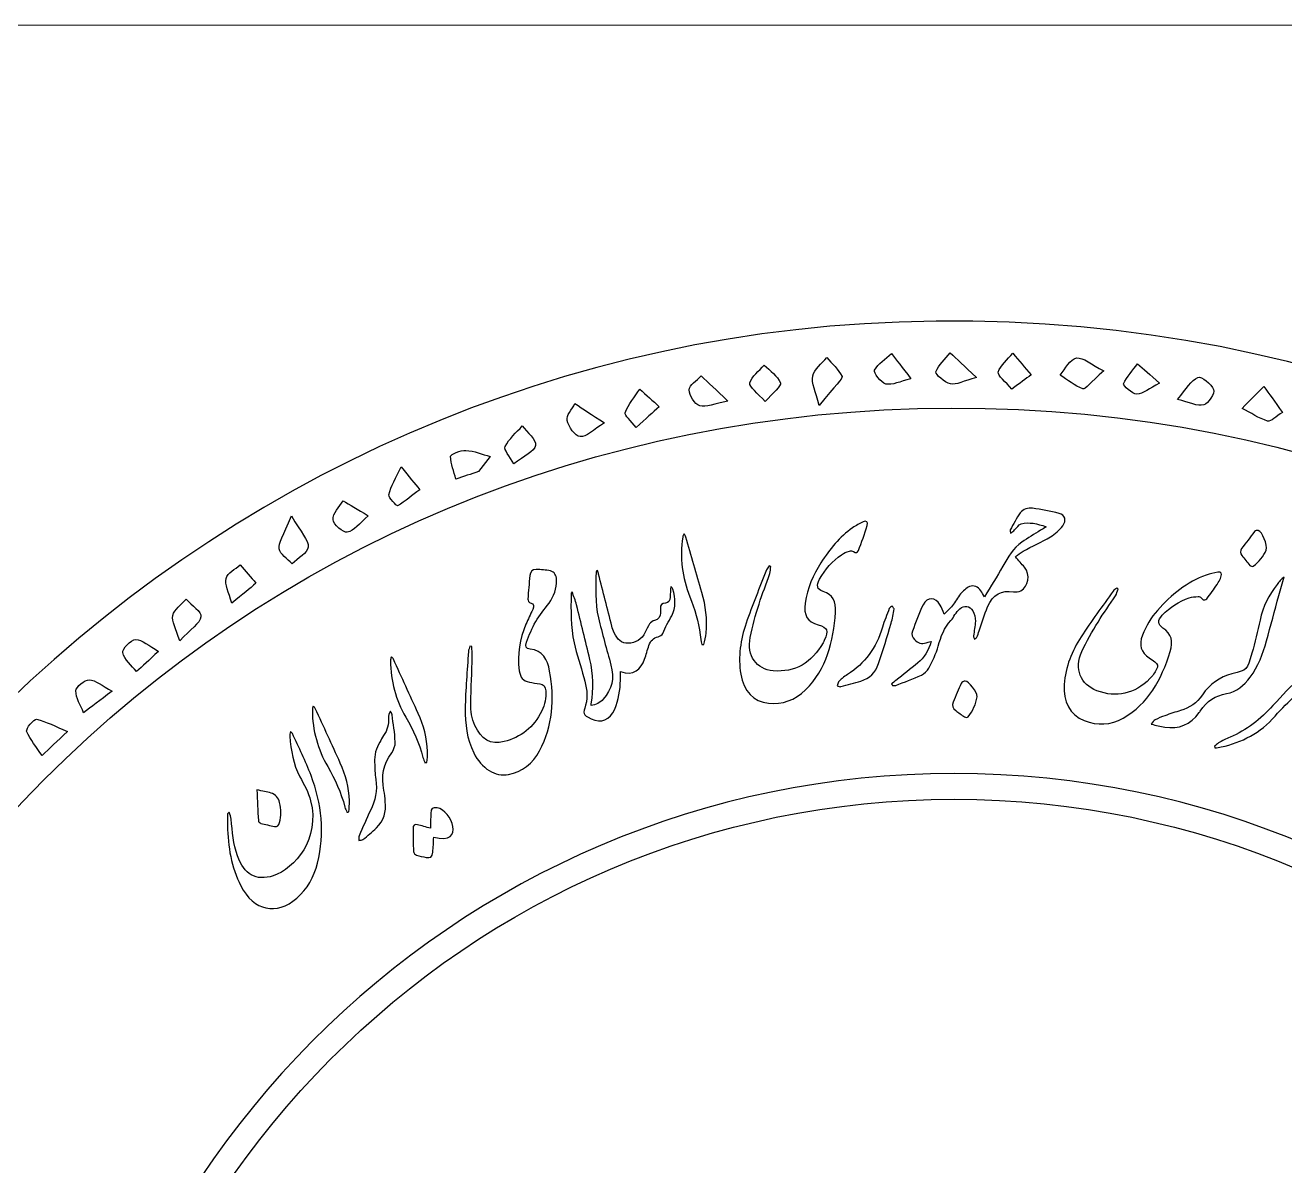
# Model space of a CAD drawing. Header units: millimetres. Extents: x -20 to 89, y -25 to 20.
# Drawn here: x 62.77 to 71.38, y 6.73 to 14.53 of the extents above; entities that cross this region are included whole.
import ezdxf

# ---------------------------------------------------------------- set-up
doc = ezdxf.new("R2010")
doc.units = ezdxf.units.MM
doc.header["$MEASUREMENT"] = 0
doc.layers.add('Layer 1', color=7, linetype='Continuous')

msp = doc.modelspace()

# ---------------------------------------------------------------- linework, layer by layer
at = {"layer": 'Layer 1', "color": 250, "lineweight": 18}
msp.add_open_spline([(52.3255, 14.5272), (52.3255, 14.5272), (85.9255, 14.5272), (85.9255, 14.5272), (87.5778, 14.5272), (88.9255, 13.1795), (88.9255, 11.5272), (88.9255, 11.5272), (88.9255, -22.0728), (88.9255, -22.0728), (88.9255, -23.7251), (87.5778, -25.0728), (85.9255, -25.0728), (85.9255, -25.0728), (52.3255, -25.0728), (52.3255, -25.0728), (50.6732, -25.0728), (49.3255, -23.7251), (49.3255, -22.0728), (49.3255, -22.0728), (49.3255, 11.5272), (49.3255, 11.5272), (49.3255, 13.1795), (50.6732, 14.5272), (52.3255, 14.5272)], degree=3, knots=[0, 0, 0, 0, 0.125, 0.125, 0.125, 0.25, 0.25, 0.25, 0.375, 0.375, 0.375, 0.5, 0.5, 0.5, 0.625, 0.625, 0.625, 0.75, 0.75, 0.75, 0.875, 0.875, 0.875, 1, 1, 1, 1], dxfattribs=at)
at = {"layer": 'Layer 1', "color": 242}
for points, knots in [([(69.1256, -6.1974), (63.9948, -6.2008), (59.8325, -2.0156), (59.7717, 3.0413), (59.7114, 8.0443), (63.6624, 12.3116), (68.7443, 12.497), (74.1646, 12.6946), (78.1503, 8.4661), (78.4488, 3.7832), (78.8016, -1.7555), (74.3837, -6.1916), (69.1256, -6.1974)], [0, 0, 0, 0, 0.25, 0.25, 0.25, 0.5, 0.5, 0.5, 0.75, 0.75, 0.75, 1, 1, 1, 1]), ([(68.1961, 11.927), (68.309, 12.0658), (68.3604, 12.1086), (68.3534, 12.1238), (68.3303, 12.1731), (68.2858, 12.2121), (68.2494, 12.2552), (68.2156, 12.2131), (68.1628, 12.1752), (68.153, 12.1283), (68.1425, 12.0793), (68.1737, 12.0214), (68.1961, 11.927)], [0, 0, 0, 0, 0.25, 0.25, 0.25, 0.5, 0.5, 0.5, 0.75, 0.75, 0.75, 1, 1, 1, 1]), ([(68.8247, 12.1088), (68.7632, 12.189), (68.7278, 12.2353), (68.6925, 12.2814), (68.6516, 12.2446), (68.6015, 12.2127), (68.5752, 12.1672), (68.5674, 12.1538), (68.6198, 12.0809), (68.6537, 12.0731), (68.6971, 12.063), (68.7493, 12.0906), (68.8247, 12.1088)], [0, 0, 0, 0, 0.25, 0.25, 0.25, 0.5, 0.5, 0.5, 0.75, 0.75, 0.75, 1, 1, 1, 1]), ([(69.2731, 12.1188), (69.1869, 12.199), (69.1395, 12.2431), (69.0929, 12.2868), (69.058, 12.2436), (69.0132, 12.2044), (68.9957, 12.1557), (68.9901, 12.1405), (69.0562, 12.0817), (69.0954, 12.0737), (69.1366, 12.0652), (69.1853, 12.0942), (69.2731, 12.1188)], [0, 0, 0, 0, 0.25, 0.25, 0.25, 0.5, 0.5, 0.5, 0.75, 0.75, 0.75, 1, 1, 1, 1]), ([(69.5153, 12.0378), (69.5713, 12.0792), (69.6093, 12.1077), (69.6477, 12.1364), (69.606, 12.185), (69.5639, 12.234), (69.5218, 12.283), (69.4867, 12.2405), (69.4362, 12.2027), (69.4225, 12.1547), (69.4156, 12.1304), (69.4743, 12.0871), (69.5153, 12.0378)], [0, 0, 0, 0, 0.25, 0.25, 0.25, 0.5, 0.5, 0.5, 0.75, 0.75, 0.75, 1, 1, 1, 1]), ([(70.144, 12.1635), (70.0596, 12.206), (70.0048, 12.2574), (69.9569, 12.2513), (69.9153, 12.2459), (69.8819, 12.1757), (69.8449, 12.1343), (69.8964, 12.1013), (69.9452, 12.0615), (70.0011, 12.0405), (70.0169, 12.0341), (70.0535, 12.0836), (70.144, 12.1635)], [0, 0, 0, 0, 0.25, 0.25, 0.25, 0.5, 0.5, 0.5, 0.75, 0.75, 0.75, 1, 1, 1, 1]), ([(67.8287, 11.9527), (67.8787, 12.0118), (67.9404, 12.0602), (67.9326, 12.0806), (67.9135, 12.1285), (67.8608, 12.163), (67.8219, 12.2031), (67.7867, 12.1625), (67.7335, 12.1265), (67.7231, 12.0806), (67.7167, 12.0533), (67.7782, 12.0109), (67.8287, 11.9527)], [0, 0, 0, 0, 0.25, 0.25, 0.25, 0.5, 0.5, 0.5, 0.75, 0.75, 0.75, 1, 1, 1, 1]), ([(70.5262, 12.0778), (70.4566, 12.1398), (70.4163, 12.176), (70.3757, 12.2119), (70.3422, 12.1666), (70.3025, 12.1243), (70.28, 12.0738), (70.2758, 12.0642), (70.3387, 12.003), (70.3694, 12.0041), (70.4131, 12.0053), (70.4558, 12.0421), (70.5262, 12.0778)], [0, 0, 0, 0, 0.25, 0.25, 0.25, 0.5, 0.5, 0.5, 0.75, 0.75, 0.75, 1, 1, 1, 1]), ([(67.5733, 11.9565), (67.4896, 12.0357), (67.4401, 12.0821), (67.3906, 12.1286), (67.3607, 12.0968), (67.3078, 12.0653), (67.3076, 12.0336), (67.3076, 11.9955), (67.3462, 11.9348), (67.3801, 11.9247), (67.4242, 11.9117), (67.4798, 11.9386), (67.5733, 11.9565)], [0, 0, 0, 0, 0.25, 0.25, 0.25, 0.5, 0.5, 0.5, 0.75, 0.75, 0.75, 1, 1, 1, 1]), ([(70.6481, 11.9672), (70.731, 11.9473), (70.7851, 11.9181), (70.8275, 11.9299), (70.8596, 11.9387), (70.9052, 12.0108), (70.8957, 12.0351), (70.8804, 12.0739), (70.8101, 12.1284), (70.7872, 12.1185), (70.7413, 12.099), (70.7115, 12.0411), (70.6481, 11.9672)], [0, 0, 0, 0, 0.25, 0.25, 0.25, 0.5, 0.5, 0.5, 0.75, 0.75, 0.75, 1, 1, 1, 1]), ([(66.9454, 11.7754), (67.0137, 11.8372), (67.0585, 11.8775), (67.1032, 11.9178), (67.0586, 11.9579), (67.0144, 11.9984), (66.9703, 12.0385), (66.9352, 11.9853), (66.8929, 11.9351), (66.8697, 11.8771), (66.863, 11.8595), (66.9101, 11.8211), (66.9454, 11.7754)], [0, 0, 0, 0, 0.25, 0.25, 0.25, 0.5, 0.5, 0.5, 0.75, 0.75, 0.75, 1, 1, 1, 1]), ([(71.3662, 11.879), (71.311, 11.9558), (71.2742, 12.0058), (71.2381, 12.0563), (71.1892, 12.0064), (71.1403, 11.9562), (71.0917, 11.9064), (71.1493, 11.8761), (71.2043, 11.8385), (71.2651, 11.8199), (71.2866, 11.8132), (71.3222, 11.8517), (71.3662, 11.879)], [0, 0, 0, 0, 0.25, 0.25, 0.25, 0.5, 0.5, 0.5, 0.75, 0.75, 0.75, 1, 1, 1, 1]), ([(69.1174, -5.5938), (73.9279, -5.6048), (77.8371, -1.7757), (77.8731, 3.0533), (77.9105, 8.03), (74.0444, 11.9236), (69.101, 11.9086), (64.1511, 11.8934), (60.4078, 8.0308), (60.364, 3.2393), (60.3175, -1.8027), (64.3616, -5.6145), (69.1174, -5.5938)], [0, 0, 0, 0, 0.25, 0.25, 0.25, 0.5, 0.5, 0.5, 0.75, 0.75, 0.75, 1, 1, 1, 1]), ([(66.7284, 11.8078), (66.6394, 11.8654), (66.5828, 11.902), (66.5263, 11.939), (66.507, 11.9), (66.4651, 11.8567), (66.473, 11.8242), (66.4832, 11.7805), (66.5278, 11.7171), (66.5631, 11.7132), (66.604, 11.709), (66.6509, 11.7603), (66.7284, 11.8078)], [0, 0, 0, 0, 0.25, 0.25, 0.25, 0.5, 0.5, 0.5, 0.75, 0.75, 0.75, 1, 1, 1, 1]), ([(66.1087, 11.5261), (66.1774, 11.5812), (66.2504, 11.6117), (66.2577, 11.6534), (66.264, 11.6919), (66.1997, 11.7421), (66.1664, 11.7873), (66.1256, 11.7406), (66.0763, 11.6989), (66.0485, 11.6456), (66.0383, 11.6261), (66.08, 11.5796), (66.1087, 11.5261)], [0, 0, 0, 0, 0.25, 0.25, 0.25, 0.5, 0.5, 0.5, 0.75, 0.75, 0.75, 1, 1, 1, 1]), ([(65.8678, 11.4748), (65.8678, 11.4748), (65.9474, 11.5773), (65.9474, 11.5773), (65.8916, 11.5924), (65.8366, 11.6159), (65.7805, 11.6192), (65.7449, 11.6217), (65.6764, 11.5937), (65.6764, 11.5786), (65.6758, 11.5266), (65.6985, 11.4745), (65.7127, 11.4223), (65.7646, 11.4397), (65.8161, 11.4574), (65.8678, 11.4748)], [0, 0, 0, 0, 0.2, 0.2, 0.2, 0.4, 0.4, 0.4, 0.6, 0.6, 0.6, 0.8, 0.8, 0.8, 1, 1, 1, 1]), ([(65.3369, 11.5066), (65.3014, 11.43), (65.2673, 11.3756), (65.2536, 11.3163), (65.2491, 11.2955), (65.3095, 11.2374), (65.3134, 11.2396), (65.3666, 11.2721), (65.4148, 11.3124), (65.4646, 11.3505), (65.4292, 11.3936), (65.3938, 11.4372), (65.3369, 11.5066)], [0, 0, 0, 0, 0.25, 0.25, 0.25, 0.5, 0.5, 0.5, 0.75, 0.75, 0.75, 1, 1, 1, 1]), ([(65.1128, 11.1721), (65.034, 11.2192), (64.9875, 11.2473), (64.9404, 11.2751), (64.9155, 11.2321), (64.8697, 11.1872), (64.8723, 11.1455), (64.8741, 11.1127), (64.9412, 11.0536), (64.9691, 11.0589), (65.0142, 11.0679), (65.0508, 11.1198), (65.1128, 11.1721)], [0, 0, 0, 0, 0.25, 0.25, 0.25, 0.5, 0.5, 0.5, 0.75, 0.75, 0.75, 1, 1, 1, 1]), ([(69.5392, 10.8925), (69.5619, 10.8662), (69.5824, 10.8436), (69.6015, 10.8196), (69.6425, 10.7686), (69.6303, 10.6899), (69.576, 10.6584), (69.5623, 10.6506), (69.5429, 10.6498), (69.527, 10.6523), (69.4434, 10.6651), (69.3863, 10.6351), (69.3494, 10.549), (69.3269, 10.4963), (69.3112, 10.4402), (69.2919, 10.3854), (69.2866, 10.3706), (69.2824, 10.3551), (69.2757, 10.341), (69.2733, 10.3353), (69.2659, 10.3325), (69.2606, 10.3286), (69.2577, 10.3357), (69.2521, 10.3431), (69.2528, 10.3498), (69.2566, 10.3837), (69.2654, 10.4172), (69.2657, 10.4507), (69.2656, 10.4747), (69.2596, 10.5022), (69.2483, 10.5223), (69.2291, 10.5568), (69.1871, 10.5613), (69.1586, 10.5355), (69.1462, 10.5242), (69.1361, 10.5097), (69.1259, 10.4956), (69.1163, 10.4825), (69.1101, 10.4656), (69.0988, 10.4546), (69.0509, 10.4076), (69.0305, 10.3461), (69.012, 10.2805), (68.9972, 10.228), (68.9726, 10.1781), (68.9477, 10.1301), (68.9371, 10.1097), (68.9164, 10.0909), (68.8966, 10.0817), (68.8391, 10.0555), (68.78, 10.0342), (68.7211, 10.0119), (68.7147, 10.0093), (68.7069, 10.0111), (68.6999, 10.0111), (68.6974, 10.0146), (68.695, 10.0182), (68.6921, 10.022), (68.7024, 10.0302), (68.7122, 10.0379), (68.7225, 10.0458), (68.7721, 10.0856), (68.8221, 10.1252), (68.8717, 10.1652), (68.9158, 10.2009), (68.945, 10.2487), (68.9626, 10.3129), (68.9485, 10.309), (68.9382, 10.3065), (68.9287, 10.3032), (68.8987, 10.2923), (68.8726, 10.3021), (68.8503, 10.3247), (68.8348, 10.3402), (68.8263, 10.3607), (68.835, 10.3832), (68.8585, 10.4436), (68.8796, 10.5057), (68.9088, 10.5629), (68.938, 10.6201), (68.9927, 10.6174), (69.0256, 10.5617), (69.0354, 10.5448), (69.0411, 10.5244), (69.0518, 10.499), (69.0722, 10.5194), (69.0929, 10.5368), (69.1099, 10.558), (69.1292, 10.5827), (69.1429, 10.6135), (69.1637, 10.6371), (69.1813, 10.6576), (69.2025, 10.6778), (69.226, 10.6873), (69.2549, 10.6998), (69.2831, 10.6864), (69.3034, 10.6582), (69.3111, 10.6469), (69.3182, 10.635), (69.3289, 10.618), (69.3713, 10.6894), (69.4153, 10.7562), (69.453, 10.8267), (69.4877, 10.8914), (69.5261, 10.9507), (69.5832, 10.9914), (69.6244, 11.0215), (69.6688, 11.0463), (69.7118, 11.0731), (69.7224, 11.0799), (69.7333, 11.0866), (69.7495, 11.0968), (69.6891, 11.1183), (69.6341, 11.1316), (69.5783, 11.1163), (69.5614, 11.1117), (69.5488, 11.0897), (69.5343, 11.0756), (69.5259, 11.0675), (69.5181, 11.059), (69.5068, 11.0529), (69.504, 11.0621), (69.5019, 11.0706), (69.5047, 11.0759), (69.5265, 11.1148), (69.5465, 11.1557), (69.5726, 11.1914), (69.5926, 11.2193), (69.6261, 11.2282), (69.6564, 11.2236), (69.7175, 11.215), (69.7782, 11.2038), (69.8379, 11.1881), (69.8798, 11.1769), (69.8912, 11.1405), (69.863, 11.1037), (69.8402, 11.0738), (69.8103, 11.0472), (69.7789, 11.0281), (69.7183, 10.9921), (69.6545, 10.9629), (69.5921, 10.9293), (69.5741, 10.9198), (69.5579, 10.9059), (69.5392, 10.8925)], [0, 0, 0, 0, 0.020833, 0.020833, 0.020833, 0.041667, 0.041667, 0.041667, 0.0625, 0.0625, 0.0625, 0.083333, 0.083333, 0.083333, 0.104167, 0.104167, 0.104167, 0.125, 0.125, 0.125, 0.145833, 0.145833, 0.145833, 0.166667, 0.166667, 0.166667, 0.1875, 0.1875, 0.1875, 0.208333, 0.208333, 0.208333, 0.229167, 0.229167, 0.229167, 0.25, 0.25, 0.25, 0.270833, 0.270833, 0.270833, 0.291667, 0.291667, 0.291667, 0.3125, 0.3125, 0.3125, 0.333333, 0.333333, 0.333333, 0.354167, 0.354167, 0.354167, 0.375, 0.375, 0.375, 0.395833, 0.395833, 0.395833, 0.416667, 0.416667, 0.416667, 0.4375, 0.4375, 0.4375, 0.458333, 0.458333, 0.458333, 0.479167, 0.479167, 0.479167, 0.5, 0.5, 0.5, 0.520833, 0.520833, 0.520833, 0.541667, 0.541667, 0.541667, 0.5625, 0.5625, 0.5625, 0.583333, 0.583333, 0.583333, 0.604167, 0.604167, 0.604167, 0.625, 0.625, 0.625, 0.645833, 0.645833, 0.645833, 0.666667, 0.666667, 0.666667, 0.6875, 0.6875, 0.6875, 0.708333, 0.708333, 0.708333, 0.729167, 0.729167, 0.729167, 0.75, 0.75, 0.75, 0.770833, 0.770833, 0.770833, 0.791667, 0.791667, 0.791667, 0.8125, 0.8125, 0.8125, 0.833333, 0.833333, 0.833333, 0.854167, 0.854167, 0.854167, 0.875, 0.875, 0.875, 0.895833, 0.895833, 0.895833, 0.916667, 0.916667, 0.916667, 0.9375, 0.9375, 0.9375, 0.958333, 0.958333, 0.958333, 0.979167, 0.979167, 0.979167, 1, 1, 1, 1]), ([(64.5872, 11.1715), (64.5324, 11.0327), (64.4965, 10.9861), (64.5032, 10.9466), (64.51, 10.9081), (64.5606, 10.8775), (64.5916, 10.8434), (64.6312, 10.8816), (64.6988, 10.917), (64.7019, 10.9579), (64.7056, 11.0048), (64.6526, 11.0566), (64.5872, 11.1715)], [0, 0, 0, 0, 0.25, 0.25, 0.25, 0.5, 0.5, 0.5, 0.75, 0.75, 0.75, 1, 1, 1, 1]), ([(67.8658, 10.8254), (67.864, 10.8092), (67.8647, 10.7916), (67.8595, 10.7764), (67.836, 10.7069), (67.8079, 10.6387), (67.7858, 10.5682), (67.763, 10.4933), (67.7398, 10.4178), (67.7256, 10.3402), (67.7018, 10.2131), (67.7669, 10.1211), (67.8833, 10.1115), (68.0319, 10.0987), (68.1453, 10.1653), (68.2245, 10.304), (68.227, 10.309), (68.2293, 10.3139), (68.2314, 10.3192), (68.2638, 10.3884), (68.2571, 10.4064), (68.19, 10.426), (68.1162, 10.4478), (68.09, 10.4905), (68.1016, 10.5748), (68.1151, 10.6774), (68.1566, 10.7668), (68.2096, 10.8501), (68.269, 10.9437), (68.3374, 11.0274), (68.4255, 11.0894), (68.4483, 11.1052), (68.4726, 11.1194), (68.4977, 11.1311), (68.5199, 11.1418), (68.5337, 11.1305), (68.5259, 11.1051), (68.5085, 11.0471), (68.4871, 10.9907), (68.466, 10.9342), (68.4596, 10.9177), (68.4473, 10.9151), (68.4321, 10.9271), (68.4251, 10.9324), (68.4124, 10.9334), (68.4036, 10.9305), (68.3852, 10.9242), (68.3662, 10.9168), (68.3499, 10.9054), (68.2883, 10.8622), (68.2379, 10.8064), (68.1996, 10.7379), (68.1757, 10.6955), (68.1818, 10.6676), (68.2238, 10.6547), (68.2922, 10.6336), (68.3138, 10.5857), (68.3091, 10.5124), (68.2957, 10.3091), (68.2463, 10.1238), (68.1044, 9.9821), (68.0319, 9.9096), (67.9462, 9.8802), (67.8496, 9.8895), (67.7489, 9.8988), (67.6786, 9.9735), (67.6608, 10.0884), (67.6414, 10.2087), (67.6589, 10.3252), (67.6975, 10.4367), (67.74, 10.5603), (67.7898, 10.6807), (67.8368, 10.8022), (67.8407, 10.812), (67.8488, 10.8202), (67.8552, 10.8293), (67.8587, 10.8279), (67.8622, 10.8269), (67.8658, 10.8254)], [0, 0, 0, 0, 0.038462, 0.038462, 0.038462, 0.076923, 0.076923, 0.076923, 0.115385, 0.115385, 0.115385, 0.153846, 0.153846, 0.153846, 0.192308, 0.192308, 0.192308, 0.230769, 0.230769, 0.230769, 0.269231, 0.269231, 0.269231, 0.307692, 0.307692, 0.307692, 0.346154, 0.346154, 0.346154, 0.384615, 0.384615, 0.384615, 0.423077, 0.423077, 0.423077, 0.461538, 0.461538, 0.461538, 0.5, 0.5, 0.5, 0.538462, 0.538462, 0.538462, 0.576923, 0.576923, 0.576923, 0.615385, 0.615385, 0.615385, 0.653846, 0.653846, 0.653846, 0.692308, 0.692308, 0.692308, 0.730769, 0.730769, 0.730769, 0.769231, 0.769231, 0.769231, 0.807692, 0.807692, 0.807692, 0.846154, 0.846154, 0.846154, 0.884615, 0.884615, 0.884615, 0.923077, 0.923077, 0.923077, 0.961538, 0.961538, 0.961538, 1, 1, 1, 1]), ([(67.3939, 10.2923), (67.39, 10.3141), (67.3854, 10.336), (67.3825, 10.3579), (67.3711, 10.4486), (67.3455, 10.5349), (67.3126, 10.6185), (67.2607, 10.7496), (67.2433, 10.885), (67.2638, 11.0262), (67.2648, 11.0336), (67.2684, 11.0403), (67.2739, 11.0474), (67.2804, 11.0403), (67.2835, 11.0333), (67.2856, 11.0258), (67.3218, 10.8997), (67.3581, 10.7731), (67.3946, 10.6468), (67.421, 10.5566), (67.4339, 10.4645), (67.4244, 10.37), (67.4217, 10.3435), (67.4136, 10.3174), (67.408, 10.2909), (67.4031, 10.2912), (67.3985, 10.2919), (67.3939, 10.2923)], [0, 0, 0, 0, 0.111111, 0.111111, 0.111111, 0.222222, 0.222222, 0.222222, 0.333333, 0.333333, 0.333333, 0.444444, 0.444444, 0.444444, 0.555556, 0.555556, 0.555556, 0.666667, 0.666667, 0.666667, 0.777778, 0.777778, 0.777778, 0.888889, 0.888889, 0.888889, 1, 1, 1, 1]), ([(71.2554, 10.936), (71.2356, 10.8964), (71.2057, 10.8569), (71.1667, 10.8268), (71.1621, 10.8236), (71.1483, 10.8271), (71.1434, 10.8328), (71.1239, 10.8542), (71.1066, 10.8775), (71.0885, 10.9004), (71.0769, 10.9155), (71.0769, 10.932), (71.0873, 10.9473), (71.1166, 10.9868), (71.1455, 11.0257), (71.176, 11.0638), (71.181, 11.0698), (71.1933, 11.0738), (71.2004, 11.0717), (71.2279, 11.0625), (71.2659, 10.9741), (71.2554, 10.936)], [0, 0, 0, 0, 0.142857, 0.142857, 0.142857, 0.285714, 0.285714, 0.285714, 0.428571, 0.428571, 0.428571, 0.571429, 0.571429, 0.571429, 0.714286, 0.714286, 0.714286, 0.857143, 0.857143, 0.857143, 1, 1, 1, 1]), ([(64.1794, 10.5731), (64.2573, 10.6374), (64.301, 10.6738), (64.3446, 10.7103), (64.3089, 10.7521), (64.2732, 10.7945), (64.2375, 10.8367), (64.203, 10.8059), (64.1491, 10.7804), (64.1396, 10.7437), (64.1291, 10.7021), (64.1592, 10.6507), (64.1794, 10.5731)], [0, 0, 0, 0, 0.25, 0.25, 0.25, 0.5, 0.5, 0.5, 0.75, 0.75, 0.75, 1, 1, 1, 1]), ([(65.8202, 10.2783), (65.8217, 10.2557), (65.8253, 10.2331), (65.8246, 10.2105), (65.8216, 10.1029), (65.8162, 9.9953), (65.8143, 9.8874), (65.8137, 9.8362), (65.8211, 9.7858), (65.842, 9.7386), (65.8849, 9.6423), (65.9492, 9.6033), (66.0431, 9.6274), (66.1552, 9.6563), (66.245, 9.7224), (66.2998, 9.8382), (66.3199, 9.881), (66.3314, 9.9258), (66.3267, 9.9748), (66.3238, 10.0027), (66.3132, 10.0207), (66.286, 10.0234), (66.2621, 10.0259), (66.2384, 10.0293), (66.2151, 10.0342), (66.1717, 10.0433), (66.1526, 10.0638), (66.1454, 10.1124), (66.1294, 10.2238), (66.15, 10.3291), (66.1911, 10.43), (66.2048, 10.4646), (66.2227, 10.4971), (66.2374, 10.5309), (66.2466, 10.5514), (66.2519, 10.5708), (66.2207, 10.5758), (66.214, 10.5768), (66.2038, 10.593), (66.2045, 10.6019), (66.2076, 10.6555), (66.2128, 10.7091), (66.2187, 10.7624), (66.2214, 10.7888), (66.2352, 10.8068), (66.2613, 10.8052), (66.2941, 10.8027), (66.3272, 10.8017), (66.3597, 10.7948), (66.3865, 10.7888), (66.4, 10.7648), (66.4004, 10.7337), (66.4013, 10.6734), (66.3834, 10.6205), (66.3491, 10.5742), (66.3189, 10.5326), (66.2841, 10.4933), (66.2581, 10.4485), (66.2324, 10.4043), (66.2135, 10.3553), (66.1952, 10.3068), (66.1839, 10.2765), (66.1906, 10.2624), (66.2206, 10.2597), (66.3061, 10.2516), (66.339, 10.1897), (66.3536, 10.1085), (66.3878, 9.9188), (66.3751, 9.735), (66.2852, 9.5651), (66.2377, 9.4754), (66.1661, 9.421), (66.0731, 9.4025), (65.981, 9.3836), (65.8878, 9.4441), (65.8347, 9.5505), (65.7872, 9.6457), (65.7747, 9.749), (65.7759, 9.8531), (65.7778, 9.9832), (65.7895, 10.1135), (65.7978, 10.2433), (65.7985, 10.256), (65.8047, 10.2677), (65.8082, 10.2797), (65.8082, 10.2797), (65.8202, 10.2783), (65.8202, 10.2783)], [0, 0, 0, 0, 0.034483, 0.034483, 0.034483, 0.068966, 0.068966, 0.068966, 0.103448, 0.103448, 0.103448, 0.137931, 0.137931, 0.137931, 0.172414, 0.172414, 0.172414, 0.206897, 0.206897, 0.206897, 0.241379, 0.241379, 0.241379, 0.275862, 0.275862, 0.275862, 0.310345, 0.310345, 0.310345, 0.344828, 0.344828, 0.344828, 0.37931, 0.37931, 0.37931, 0.413793, 0.413793, 0.413793, 0.448276, 0.448276, 0.448276, 0.482759, 0.482759, 0.482759, 0.517241, 0.517241, 0.517241, 0.551724, 0.551724, 0.551724, 0.586207, 0.586207, 0.586207, 0.62069, 0.62069, 0.62069, 0.655172, 0.655172, 0.655172, 0.689655, 0.689655, 0.689655, 0.724138, 0.724138, 0.724138, 0.758621, 0.758621, 0.758621, 0.793103, 0.793103, 0.793103, 0.827586, 0.827586, 0.827586, 0.862069, 0.862069, 0.862069, 0.896552, 0.896552, 0.896552, 0.931034, 0.931034, 0.931034, 0.965517, 0.965517, 0.965517, 1, 1, 1, 1]), ([(66.508, 10.6516), (66.5176, 10.6221), (66.5296, 10.5928), (66.5371, 10.5621), (66.5684, 10.4379), (66.5993, 10.3138), (66.6285, 10.1891), (66.652, 10.0889), (66.6575, 9.9873), (66.6369, 9.8857), (66.6362, 9.8828), (66.6372, 9.88), (66.6376, 9.8747), (66.6704, 9.8786), (66.6981, 9.8925), (66.7207, 9.9179), (66.7792, 9.9837), (66.797, 10.0609), (66.7729, 10.1501), (66.7438, 10.2581), (66.7131, 10.3655), (66.6875, 10.4749), (66.663, 10.5775), (66.6674, 10.6829), (66.6721, 10.7881), (66.6725, 10.7909), (66.6732, 10.7934), (66.6802, 10.7973), (66.683, 10.7889), (66.6863, 10.7804), (66.6888, 10.7716), (66.7186, 10.6531), (66.7485, 10.5346), (66.7792, 10.4162), (66.7826, 10.4007), (66.789, 10.3859), (66.7953, 10.3717), (66.8152, 10.3276), (66.8456, 10.2974), (66.8915, 10.2996), (66.9412, 10.3022), (66.9824, 10.3248), (67.0077, 10.3753), (67.0169, 10.3944), (67.025, 10.4148), (67.0369, 10.4318), (67.045, 10.4432), (67.0587, 10.4537), (67.0714, 10.4566), (67.0986, 10.463), (67.1109, 10.4796), (67.1112, 10.5092), (67.1112, 10.518), (67.1122, 10.5265), (67.1115, 10.535), (67.1104, 10.5618), (67.1195, 10.5759), (67.1456, 10.5749), (67.1692, 10.5742), (67.1752, 10.5936), (67.177, 10.6145), (67.1786, 10.6384), (67.179, 10.6628), (67.1833, 10.6881), (67.1902, 10.6825), (67.1949, 10.6765), (67.197, 10.6698), (67.2154, 10.6078), (67.218, 10.544), (67.1885, 10.4882), (67.1674, 10.4483), (67.1432, 10.4108), (67.1273, 10.3674), (67.1235, 10.3568), (67.1073, 10.3477), (67.0953, 10.3445), (67.0642, 10.3366), (67.0431, 10.3179), (67.0326, 10.2847), (67.0232, 10.2533), (67.0129, 10.2222), (67.0028, 10.1908), (66.9814, 10.1262), (66.924, 10.07), (66.8385, 10.1066), (66.8386, 10.0864), (66.8386, 10.067), (66.838, 10.048), (66.8363, 9.9789), (66.8255, 9.9124), (66.7984, 9.85), (66.7655, 9.7733), (66.708, 9.7517), (66.6374, 9.7837), (66.5759, 9.8118), (66.5823, 9.8196), (66.5995, 9.8757), (66.6198, 9.9406), (66.6041, 10.003), (66.5874, 10.0651), (66.5662, 10.1448), (66.5392, 10.2231), (66.5207, 10.3039), (66.4955, 10.4128), (66.4994, 10.5253), (66.4999, 10.6368), (66.4999, 10.6414), (66.5017, 10.6456), (66.508, 10.6516)], [0, 0, 0, 0, 0.027778, 0.027778, 0.027778, 0.055556, 0.055556, 0.055556, 0.083333, 0.083333, 0.083333, 0.111111, 0.111111, 0.111111, 0.138889, 0.138889, 0.138889, 0.166667, 0.166667, 0.166667, 0.194444, 0.194444, 0.194444, 0.222222, 0.222222, 0.222222, 0.25, 0.25, 0.25, 0.277778, 0.277778, 0.277778, 0.305556, 0.305556, 0.305556, 0.333333, 0.333333, 0.333333, 0.361111, 0.361111, 0.361111, 0.388889, 0.388889, 0.388889, 0.416667, 0.416667, 0.416667, 0.444444, 0.444444, 0.444444, 0.472222, 0.472222, 0.472222, 0.5, 0.5, 0.5, 0.527778, 0.527778, 0.527778, 0.555556, 0.555556, 0.555556, 0.583333, 0.583333, 0.583333, 0.611111, 0.611111, 0.611111, 0.638889, 0.638889, 0.638889, 0.666667, 0.666667, 0.666667, 0.694444, 0.694444, 0.694444, 0.722222, 0.722222, 0.722222, 0.75, 0.75, 0.75, 0.777778, 0.777778, 0.777778, 0.805556, 0.805556, 0.805556, 0.833333, 0.833333, 0.833333, 0.861111, 0.861111, 0.861111, 0.888889, 0.888889, 0.888889, 0.916667, 0.916667, 0.916667, 0.944444, 0.944444, 0.944444, 0.972222, 0.972222, 0.972222, 1, 1, 1, 1]), ([(70.2416, 10.671), (70.236, 10.6558), (70.2332, 10.6385), (70.2244, 10.6254), (70.1854, 10.565), (70.1428, 10.5072), (70.1048, 10.4453), (70.0654, 10.3796), (70.0257, 10.3132), (69.9937, 10.2426), (69.9414, 10.1258), (69.9846, 10.0172), (70.0962, 9.9754), (70.2321, 9.9245), (70.3537, 9.953), (70.46, 10.0583), (70.4784, 10.0763), (70.4921, 10.0996), (70.5058, 10.1223), (70.5174, 10.142), (70.5131, 10.1604), (70.4941, 10.173), (70.481, 10.1814), (70.4676, 10.1903), (70.4546, 10.1994), (70.398, 10.237), (70.3834, 10.2867), (70.4084, 10.3546), (70.4323, 10.4191), (70.4684, 10.4753), (70.5117, 10.5251), (70.6057, 10.6332), (70.7143, 10.7189), (70.8447, 10.7663), (70.8704, 10.7756), (70.8972, 10.782), (70.9244, 10.7863), (70.9483, 10.7902), (70.9551, 10.7782), (70.9459, 10.7528), (70.941, 10.7394), (70.9354, 10.7263), (70.9277, 10.7154), (70.9056, 10.6818), (70.8826, 10.649), (70.8587, 10.6168), (70.845, 10.5984), (70.8295, 10.5832), (70.8097, 10.6117), (70.8062, 10.617), (70.7959, 10.6202), (70.7892, 10.6198), (70.7688, 10.6181), (70.748, 10.6169), (70.7289, 10.6102), (70.6594, 10.5864), (70.5978, 10.5468), (70.5443, 10.4916), (70.5119, 10.4578), (70.5112, 10.4288), (70.5487, 10.4041), (70.6102, 10.3645), (70.6198, 10.3119), (70.5984, 10.2427), (70.5385, 10.0503), (70.4474, 9.885), (70.2776, 9.7887), (70.1908, 9.7396), (70.1009, 9.7355), (70.0094, 9.772), (69.9141, 9.8096), (69.8638, 9.9019), (69.8728, 10.018), (69.8824, 10.1398), (69.926, 10.247), (69.9889, 10.3439), (70.0586, 10.4509), (70.1346, 10.5529), (70.2085, 10.6565), (70.2148, 10.6653), (70.2243, 10.6709), (70.2325, 10.678), (70.2353, 10.6755), (70.2385, 10.6731), (70.2416, 10.671)], [0, 0, 0, 0, 0.035714, 0.035714, 0.035714, 0.071429, 0.071429, 0.071429, 0.107143, 0.107143, 0.107143, 0.142857, 0.142857, 0.142857, 0.178571, 0.178571, 0.178571, 0.214286, 0.214286, 0.214286, 0.25, 0.25, 0.25, 0.285714, 0.285714, 0.285714, 0.321429, 0.321429, 0.321429, 0.357143, 0.357143, 0.357143, 0.392857, 0.392857, 0.392857, 0.428571, 0.428571, 0.428571, 0.464286, 0.464286, 0.464286, 0.5, 0.5, 0.5, 0.535714, 0.535714, 0.535714, 0.571429, 0.571429, 0.571429, 0.607143, 0.607143, 0.607143, 0.642857, 0.642857, 0.642857, 0.678571, 0.678571, 0.678571, 0.714286, 0.714286, 0.714286, 0.75, 0.75, 0.75, 0.785714, 0.785714, 0.785714, 0.821429, 0.821429, 0.821429, 0.857143, 0.857143, 0.857143, 0.892857, 0.892857, 0.892857, 0.928571, 0.928571, 0.928571, 0.964286, 0.964286, 0.964286, 1, 1, 1, 1]), ([(71.3783, 10.7543), (71.3657, 10.7116), (71.3524, 10.6693), (71.3409, 10.6261), (71.3129, 10.5231), (71.2863, 10.4193), (71.2578, 10.3163), (71.2333, 10.2266), (71.2007, 10.1409), (71.1454, 10.0674), (71.1028, 10.0105), (71.0525, 9.9677), (70.9847, 9.9556), (70.91, 9.942), (70.8472, 9.9063), (70.8037, 9.8356), (70.8016, 9.8324), (70.7991, 9.83), (70.797, 9.8271), (70.7368, 9.7413), (70.6568, 9.7111), (70.5615, 9.7269), (70.5312, 9.7321), (70.5012, 9.7376), (70.4692, 9.7477), (70.4768, 9.7602), (70.4849, 9.7708), (70.4955, 9.7761), (70.517, 9.7871), (70.5395, 9.7963), (70.5624, 9.8045), (70.5977, 9.8172), (70.6337, 9.8297), (70.67, 9.8403), (70.7302, 9.8584), (70.7807, 9.891), (70.8187, 9.9479), (70.8696, 10.0227), (70.9369, 10.068), (71.0209, 10.0907), (71.1294, 10.1195), (71.1231, 10.1142), (71.1571, 10.2318), (71.1789, 10.3062), (71.1981, 10.3822), (71.2128, 10.4587), (71.2313, 10.5529), (71.2767, 10.6288), (71.3294, 10.7013), (71.3439, 10.7204), (71.3582, 10.7395), (71.3783, 10.7543)], [0, 0, 0, 0, 0.058824, 0.058824, 0.058824, 0.117647, 0.117647, 0.117647, 0.176471, 0.176471, 0.176471, 0.235294, 0.235294, 0.235294, 0.294118, 0.294118, 0.294118, 0.352941, 0.352941, 0.352941, 0.411765, 0.411765, 0.411765, 0.470588, 0.470588, 0.470588, 0.529412, 0.529412, 0.529412, 0.588235, 0.588235, 0.588235, 0.647059, 0.647059, 0.647059, 0.705882, 0.705882, 0.705882, 0.764706, 0.764706, 0.764706, 0.823529, 0.823529, 0.823529, 0.882353, 0.882353, 0.882353, 0.941176, 0.941176, 0.941176, 1, 1, 1, 1]), ([(63.8229, 10.3177), (63.8976, 10.3965), (63.961, 10.4344), (63.9683, 10.481), (63.9739, 10.5148), (63.904, 10.5602), (63.8675, 10.6007), (63.8348, 10.5646), (63.7844, 10.5324), (63.7753, 10.4908), (63.7659, 10.4499), (63.7984, 10.3995), (63.8229, 10.3177)], [0, 0, 0, 0, 0.25, 0.25, 0.25, 0.5, 0.5, 0.5, 0.75, 0.75, 0.75, 1, 1, 1, 1]), ([(68.7093, 10.5354), (68.7027, 10.5012), (68.6989, 10.468), (68.6897, 10.4366), (68.6624, 10.3444), (68.6348, 10.2524), (68.6038, 10.1613), (68.5828, 10.0992), (68.5409, 10.0589), (68.4824, 10.0418), (68.4372, 10.028), (68.3917, 10.0152), (68.3462, 10.0034), (68.3385, 10.0013), (68.3289, 10.0062), (68.3205, 10.0084), (68.3237, 10.0175), (68.3251, 10.0281), (68.3304, 10.0352), (68.3367, 10.045), (68.3461, 10.0525), (68.355, 10.06), (68.3666, 10.0695), (68.3786, 10.0787), (68.3909, 10.0864), (68.5089, 10.1596), (68.5874, 10.2674), (68.6299, 10.4094), (68.6432, 10.4531), (68.6604, 10.4954), (68.6768, 10.5379), (68.68, 10.5453), (68.6906, 10.5492), (68.6973, 10.5548), (68.7015, 10.5485), (68.7054, 10.5421), (68.7093, 10.5354)], [0, 0, 0, 0, 0.083333, 0.083333, 0.083333, 0.166667, 0.166667, 0.166667, 0.25, 0.25, 0.25, 0.333333, 0.333333, 0.333333, 0.416667, 0.416667, 0.416667, 0.5, 0.5, 0.5, 0.583333, 0.583333, 0.583333, 0.666667, 0.666667, 0.666667, 0.75, 0.75, 0.75, 0.833333, 0.833333, 0.833333, 0.916667, 0.916667, 0.916667, 1, 1, 1, 1]), ([(63.6784, 10.2447), (63.611, 10.282), (63.5661, 10.3249), (63.5209, 10.3255), (63.4899, 10.3259), (63.4272, 10.2588), (63.4329, 10.2365), (63.4461, 10.1882), (63.4938, 10.1488), (63.5273, 10.1059), (63.5686, 10.144), (63.6097, 10.1818), (63.6784, 10.2447)], [0, 0, 0, 0, 0.25, 0.25, 0.25, 0.5, 0.5, 0.5, 0.75, 0.75, 0.75, 1, 1, 1, 1]), ([(70.901, 9.5958), (70.9098, 9.6032), (70.9186, 9.6124), (70.9285, 9.6181), (70.9546, 9.6323), (70.9809, 9.6465), (71.0081, 9.6578), (71.1205, 9.7056), (71.2168, 9.7792), (71.3016, 9.8746), (71.3625, 9.9431), (71.4262, 10.0089), (71.4931, 10.0703), (71.5346, 10.1089), (71.5836, 10.1365), (71.6294, 10.1698), (71.6449, 10.1807), (71.6615, 10.1914), (71.6746, 10.2055), (71.7052, 10.238), (71.7336, 10.2733), (71.7633, 10.307), (71.7723, 10.3172), (71.7815, 10.3264), (71.7924, 10.338), (71.8257, 10.2855), (71.8516, 10.2323), (71.8658, 10.1733), (71.8686, 10.1625), (71.8652, 10.1451), (71.8588, 10.1363), (71.8286, 10.0971), (71.7975, 10.0582), (71.7641, 10.0226), (71.7557, 10.013), (71.7345, 10.0098), (71.7221, 10.0144), (71.6209, 10.0502), (71.5348, 10.0179), (71.4581, 9.9455), (71.4094, 9.8995), (71.3612, 9.8532), (71.3165, 9.8023), (71.2145, 9.686), (71.089, 9.6216), (70.9475, 9.591), (70.9334, 9.5878), (70.919, 9.5863), (70.9045, 9.5842), (70.9034, 9.5881), (70.902, 9.5919), (70.901, 9.5958)], [0, 0, 0, 0, 0.058824, 0.058824, 0.058824, 0.117647, 0.117647, 0.117647, 0.176471, 0.176471, 0.176471, 0.235294, 0.235294, 0.235294, 0.294118, 0.294118, 0.294118, 0.352941, 0.352941, 0.352941, 0.411765, 0.411765, 0.411765, 0.470588, 0.470588, 0.470588, 0.529412, 0.529412, 0.529412, 0.588235, 0.588235, 0.588235, 0.647059, 0.647059, 0.647059, 0.705882, 0.705882, 0.705882, 0.764706, 0.764706, 0.764706, 0.823529, 0.823529, 0.823529, 0.882353, 0.882353, 0.882353, 0.941176, 0.941176, 0.941176, 1, 1, 1, 1]), ([(65.5006, 9.4829), (65.496, 9.4945), (65.49, 9.5058), (65.4869, 9.5181), (65.4609, 9.6168), (65.4194, 9.7082), (65.3692, 9.7949), (65.3012, 9.9125), (65.265, 10.0409), (65.2647, 10.181), (65.2647, 10.1894), (65.2665, 10.1979), (65.2706, 10.2071), (65.2778, 10.2021), (65.282, 10.1968), (65.2848, 10.1908), (65.3411, 10.0675), (65.3974, 9.9441), (65.4542, 9.8207), (65.4913, 9.7386), (65.5144, 9.6518), (65.5185, 9.5598), (65.5196, 9.5344), (65.5154, 9.509), (65.5133, 9.4836), (65.5091, 9.4836), (65.5049, 9.4832), (65.5006, 9.4829)], [0, 0, 0, 0, 0.111111, 0.111111, 0.111111, 0.222222, 0.222222, 0.222222, 0.333333, 0.333333, 0.333333, 0.444444, 0.444444, 0.444444, 0.555556, 0.555556, 0.555556, 0.666667, 0.666667, 0.666667, 0.777778, 0.777778, 0.777778, 0.888889, 0.888889, 0.888889, 1, 1, 1, 1]), ([(63.3607, 9.9721), (63.2915, 10.0091), (63.2484, 10.0481), (63.2039, 10.0501), (63.1729, 10.0515), (63.113, 10.0024), (63.1127, 9.9752), (63.1121, 9.9255), (63.1457, 9.8751), (63.1652, 9.8247), (63.2198, 9.8661), (63.2748, 9.9075), (63.3607, 9.9721)], [0, 0, 0, 0, 0.25, 0.25, 0.25, 0.5, 0.5, 0.5, 0.75, 0.75, 0.75, 1, 1, 1, 1]), ([(69.2781, 9.9343), (69.2697, 9.8849), (69.2483, 9.838), (69.2173, 9.797), (69.2134, 9.792), (69.1982, 9.7924), (69.1911, 9.7965), (69.1703, 9.8092), (69.1516, 9.8258), (69.1312, 9.8395), (69.1096, 9.8543), (69.1053, 9.8744), (69.1147, 9.8977), (69.132, 9.9411), (69.1499, 9.9839), (69.1696, 10.0255), (69.1735, 10.0336), (69.1865, 10.0421), (69.1953, 10.0415), (69.2225, 10.04), (69.278, 9.9678), (69.2781, 9.9343)], [0, 0, 0, 0, 0.142857, 0.142857, 0.142857, 0.285714, 0.285714, 0.285714, 0.428571, 0.428571, 0.428571, 0.571429, 0.571429, 0.571429, 0.714286, 0.714286, 0.714286, 0.857143, 0.857143, 0.857143, 1, 1, 1, 1]), ([(64.9668, 9.1451), (64.9622, 9.1567), (64.9562, 9.1677), (64.953, 9.18), (64.927, 9.279), (64.8856, 9.37), (64.8354, 9.4566), (64.7671, 9.5744), (64.7311, 9.7027), (64.7305, 9.8427), (64.7305, 9.8512), (64.7323, 9.8597), (64.7365, 9.8691), (64.7435, 9.8647), (64.7478, 9.8594), (64.7506, 9.8534), (64.8077, 9.7293), (64.8643, 9.6053), (64.921, 9.4808), (64.9579, 9.3994), (64.9805, 9.3134), (64.9843, 9.2224), (64.9858, 9.197), (64.9816, 9.1716), (64.9795, 9.1462), (64.9753, 9.1458), (64.9711, 9.1454), (64.9668, 9.1451)], [0, 0, 0, 0, 0.111111, 0.111111, 0.111111, 0.222222, 0.222222, 0.222222, 0.333333, 0.333333, 0.333333, 0.444444, 0.444444, 0.444444, 0.555556, 0.555556, 0.555556, 0.666667, 0.666667, 0.666667, 0.777778, 0.777778, 0.777778, 0.888889, 0.888889, 0.888889, 1, 1, 1, 1]), ([(65.2639, 9.8349), (65.2678, 9.8271), (65.2745, 9.8194), (65.2755, 9.8109), (65.2837, 9.7495), (65.2941, 9.6878), (65.2971, 9.626), (65.2981, 9.601), (65.2877, 9.5703), (65.2732, 9.5509), (65.2154, 9.4742), (65.1994, 9.3895), (65.2201, 9.294), (65.2254, 9.2689), (65.2265, 9.2432), (65.229, 9.2178), (65.2363, 9.1465), (65.2194, 9.0848), (65.1687, 9.0374), (65.1387, 9.0094), (65.1081, 8.983), (65.0764, 8.9575), (65.0697, 8.9518), (65.058, 8.9536), (65.0485, 8.9521), (65.0492, 8.9628), (65.0468, 8.9747), (65.0506, 8.9836), (65.0756, 9.0414), (65.1002, 9.0996), (65.1275, 9.1565), (65.1599, 9.2233), (65.1767, 9.2918), (65.1638, 9.369), (65.1574, 9.4068), (65.1587, 9.4459), (65.1562, 9.4847), (65.1529, 9.5358), (65.1669, 9.5817), (65.1913, 9.6241), (65.2, 9.6392), (65.2077, 9.6552), (65.218, 9.6693), (65.2433, 9.705), (65.2545, 9.7452), (65.2515, 9.7907), (65.2508, 9.8051), (65.254, 9.8196), (65.2639, 9.8349)], [0, 0, 0, 0, 0.0625, 0.0625, 0.0625, 0.125, 0.125, 0.125, 0.1875, 0.1875, 0.1875, 0.25, 0.25, 0.25, 0.3125, 0.3125, 0.3125, 0.375, 0.375, 0.375, 0.4375, 0.4375, 0.4375, 0.5, 0.5, 0.5, 0.5625, 0.5625, 0.5625, 0.625, 0.625, 0.625, 0.6875, 0.6875, 0.6875, 0.75, 0.75, 0.75, 0.8125, 0.8125, 0.8125, 0.875, 0.875, 0.875, 0.9375, 0.9375, 0.9375, 1, 1, 1, 1]), ([(63.0547, 9.6967), (62.9713, 9.7319), (62.9096, 9.7656), (62.8436, 9.7799), (62.8259, 9.7838), (62.7689, 9.7149), (62.776, 9.6983), (62.8004, 9.6388), (62.8443, 9.5869), (62.8811, 9.532), (62.9325, 9.5808), (62.9839, 9.6296), (63.0547, 9.6967)], [0, 0, 0, 0, 0.25, 0.25, 0.25, 0.5, 0.5, 0.5, 0.75, 0.75, 0.75, 1, 1, 1, 1]), ([(64.162, 9.1439), (64.1666, 9.1281), (64.174, 9.1122), (64.1752, 9.0963), (64.1813, 9.0109), (64.191, 8.927), (64.2183, 8.8463), (64.2613, 8.7197), (64.346, 8.6712), (64.4624, 8.7098), (64.6118, 8.7599), (64.7843, 8.9627), (64.7185, 9.2222), (64.704, 9.2804), (64.6732, 9.3346), (64.6449, 9.3872), (64.5988, 9.4732), (64.5835, 9.567), (64.5756, 9.6639), (64.5749, 9.6735), (64.5783, 9.6831), (64.5804, 9.6972), (64.5875, 9.6894), (64.592, 9.6866), (64.5942, 9.682), (64.637, 9.5872), (64.6845, 9.4942), (64.7214, 9.3965), (64.7945, 9.2026), (64.8166, 9.0019), (64.7655, 8.7965), (64.7418, 8.7005), (64.6961, 8.619), (64.6239, 8.5567), (64.4844, 8.4362), (64.3292, 8.4697), (64.2406, 8.641), (64.1747, 8.7689), (64.1536, 8.9089), (64.1491, 9.0535), (64.1484, 9.0789), (64.149, 9.1047), (64.1497, 9.1301), (64.1497, 9.1336), (64.1518, 9.1368), (64.162, 9.1439)], [0, 0, 0, 0, 0.066667, 0.066667, 0.066667, 0.133333, 0.133333, 0.133333, 0.2, 0.2, 0.2, 0.266667, 0.266667, 0.266667, 0.333333, 0.333333, 0.333333, 0.4, 0.4, 0.4, 0.466667, 0.466667, 0.466667, 0.533333, 0.533333, 0.533333, 0.6, 0.6, 0.6, 0.666667, 0.666667, 0.666667, 0.733333, 0.733333, 0.733333, 0.8, 0.8, 0.8, 0.866667, 0.866667, 0.866667, 0.933333, 0.933333, 0.933333, 1, 1, 1, 1]), ([(73.512, -1.2703), (72.3879, -2.4026), (70.8349, -3.1031), (69.1198, -3.1031), (67.4047, -3.1031), (65.8517, -2.4026), (64.7276, -1.2703), (63.6038, -0.1383), (62.9084, 1.4258), (62.9084, 3.1531), (62.9084, 4.8804), (63.6038, 6.4445), (64.7276, 7.5766), (65.8517, 8.7089), (67.4047, 9.4094), (69.1198, 9.4094), (70.8349, 9.4094), (72.3879, 8.7089), (73.512, 7.5766), (74.636, 6.4444), (75.3313, 4.8804), (75.3313, 3.1531), (75.3313, 1.4259), (74.636, -0.1381), (73.512, -1.2703)], [0, 0, 0, 0, 0.125, 0.125, 0.125, 0.25, 0.25, 0.25, 0.375, 0.375, 0.375, 0.5, 0.5, 0.5, 0.625, 0.625, 0.625, 0.75, 0.75, 0.75, 0.875, 0.875, 0.875, 1, 1, 1, 1]), ([(69.1198, -2.9267), (70.7864, -2.9267), (72.2952, -2.2462), (73.3872, -1.1463), (74.4792, -0.0463), (75.1549, 1.4739), (75.1549, 3.1531), (75.1549, 4.8323), (74.4792, 6.3526), (73.3872, 7.4526), (72.2952, 8.5525), (70.7864, 9.233), (69.1198, 9.233), (67.4532, 9.233), (65.9444, 8.5525), (64.8524, 7.4526), (63.7604, 6.3525), (63.0848, 4.8323), (63.0848, 3.1531), (63.0848, 1.4739), (63.7604, -0.0464), (64.8524, -1.1463), (65.9444, -2.2462), (67.4532, -2.9267), (69.1198, -2.9267)], [0, 0, 0, 0, 0.125, 0.125, 0.125, 0.25, 0.25, 0.25, 0.375, 0.375, 0.375, 0.5, 0.5, 0.5, 0.625, 0.625, 0.625, 0.75, 0.75, 0.75, 0.875, 0.875, 0.875, 1, 1, 1, 1]), ([(64.3514, 9.2974), (64.3884, 9.2894), (64.4188, 9.2841), (64.4481, 9.2754), (64.4777, 9.2663), (64.4986, 9.2441), (64.5067, 9.2102), (64.5181, 9.1647), (64.5186, 9.1188), (64.506, 9.0733), (64.5007, 9.0536), (64.4912, 9.0423), (64.4708, 9.0471), (64.44, 9.0542), (64.4089, 9.0597), (64.3783, 9.0682), (64.3712, 9.0703), (64.3613, 9.0804), (64.361, 9.0875), (64.3569, 9.1552), (64.3543, 9.223), (64.3514, 9.2974)], [0, 0, 0, 0, 0.142857, 0.142857, 0.142857, 0.285714, 0.285714, 0.285714, 0.428571, 0.428571, 0.428571, 0.571429, 0.571429, 0.571429, 0.714286, 0.714286, 0.714286, 0.857143, 0.857143, 0.857143, 1, 1, 1, 1]), ([(65.5607, 8.9745), (65.5584, 8.9367), (65.558, 8.9036), (65.5539, 8.8711), (65.5494, 8.8362), (65.5391, 8.8295), (65.5085, 8.8357), (65.4866, 8.8403), (65.4643, 8.843), (65.4434, 8.8504), (65.4346, 8.8536), (65.423, 8.8667), (65.4226, 8.8758), (65.4197, 8.9277), (65.42, 8.9799), (65.4192, 9.0318), (65.4187, 9.0543), (65.4303, 9.0632), (65.4487, 9.0589), (65.4776, 9.0523), (65.5063, 9.0432), (65.5377, 9.0344), (65.5386, 9.0679), (65.539, 9.1018), (65.5407, 9.1353), (65.5427, 9.1731), (65.5497, 9.1791), (65.5843, 9.1742), (65.6802, 9.1605), (65.7843, 8.9158), (65.5607, 8.9745)], [0, 0, 0, 0, 0.1, 0.1, 0.1, 0.2, 0.2, 0.2, 0.3, 0.3, 0.3, 0.4, 0.4, 0.4, 0.5, 0.5, 0.5, 0.6, 0.6, 0.6, 0.7, 0.7, 0.7, 0.8, 0.8, 0.8, 0.9, 0.9, 0.9, 1, 1, 1, 1])]:
    msp.add_open_spline(points, degree=3, knots=knots, dxfattribs=at)

doc.saveas('drawing.dxf')
